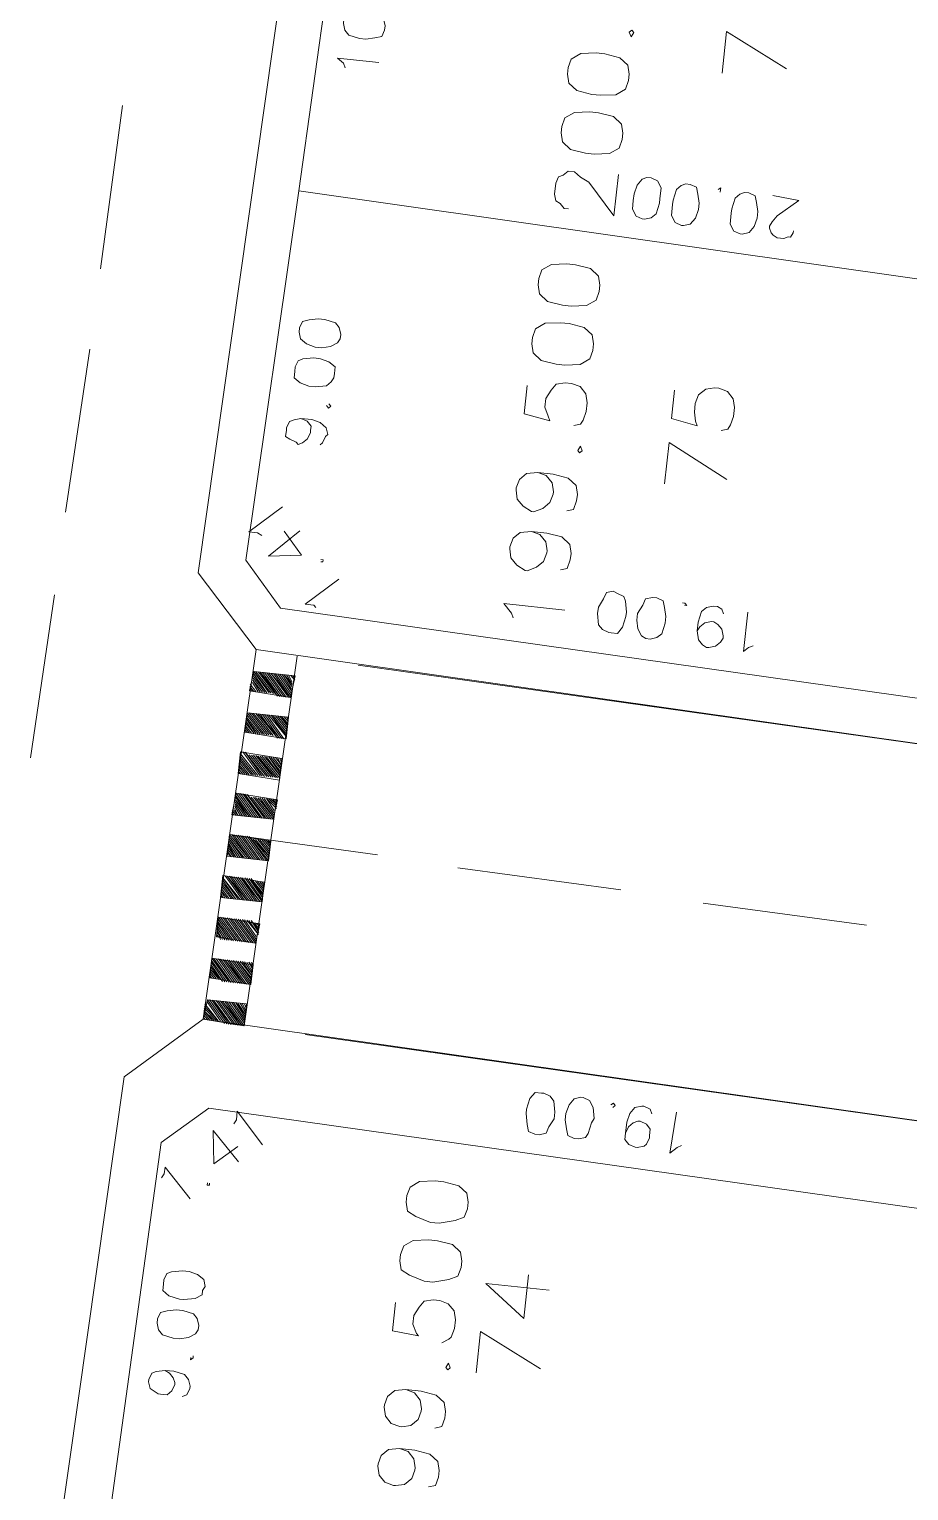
# Model space of a CAD drawing. Header units: metres. Extents: x -977055 to 805873, y -1033982 to 242021.
# Drawn here: x 2418.34 to 2439.65, y 792.56 to 827.98 of the extents above; entities that cross this region are included whole.
import ezdxf

# ---------------------------------------------------------------- set-up
doc = ezdxf.new("R2010")
doc.units = ezdxf.units.M
for name, color, linetype in [('PDF_acera', 7, 'Continuous'), ('PDF_areas por lote', 7, 'Continuous'), ('PDF_COTAS', 7, 'Continuous'), ('PDF_COTAS CONJUNTO', 7, 'Continuous'), ('PDF_linea de centro', 7, 'Continuous'), ('PDF_LOTES', 7, 'Continuous'), ('PDF_No. lotes', 7, 'Continuous'), ('PDF_PASO DE CEBRA', 7, 'Continuous')]:
    doc.layers.add(name, color=color, linetype=linetype)

# ---------------------------------------------------------------- blocks, each defined once
blk = doc.blocks.new('CALLE')
at = {"layer": 'PDF_acera', "lineweight": 9}
for points in [[(-202.620096, -50.252832), (-201.265344, -48.982752), (-200.206944, -17.865792), (-201.477024, -16.468704), (-297.368064, -13.208832), (-298.722816, -14.478912), (-299.781216, -45.595872), (-298.511136, -46.950624)], [(-135.305856, -20.1096), (-136.575936, -18.712512), (-191.655072, -16.849728), (-193.009824, -18.119808), (-194.068224, -49.236768), (-192.798144, -50.59152), (-137.719008, -52.454304), (-136.364256, -51.184224)]]:
    blk.add_lwpolyline(points, close=True, dxfattribs=at)
at = {"layer": 'PDF_areas por lote', "lineweight": 9}
for points in [[(-208.039104, -22.522752), (-208.08144, -22.692096), (-208.208448, -22.819104), (-208.377792, -22.86144), (-208.420128, -22.86144), (-208.589472, -22.819104), (-208.71648, -22.692096), (-208.758816, -22.522752), (-208.758816, -22.480416), (-208.71648, -22.311072), (-208.589472, -22.184064), (-208.420128, -22.141728), (-208.377792, -22.141728), (-208.208448, -22.184064), (-208.08144, -22.311072), (-208.039104, -22.522752), (-208.039104, -22.819104), (-208.08144, -23.115456), (-208.208448, -23.2848), (-208.377792, -23.327136), (-208.5048, -23.327136), (-208.674144, -23.2848), (-208.71648, -23.157792)], [(-206.896032, -22.522752), (-206.938368, -22.692096), (-207.065376, -22.819104), (-207.23472, -22.86144), (-207.277056, -22.86144), (-207.4464, -22.819104), (-207.573408, -22.692096), (-207.615744, -22.522752), (-207.615744, -22.480416), (-207.573408, -22.311072), (-207.4464, -22.184064), (-207.277056, -22.141728), (-207.23472, -22.141728), (-207.065376, -22.184064), (-206.938368, -22.311072), (-206.896032, -22.522752), (-206.896032, -22.819104), (-206.938368, -23.115456), (-207.065376, -23.2848), (-207.23472, -23.327136), (-207.361728, -23.327136), (-207.531072, -23.2848), (-207.573408, -23.157792)], [(-205.244928, -22.141728), (-205.795296, -22.141728), (-205.837632, -22.64976), (-205.795296, -22.607424), (-205.625952, -22.522752), (-205.456608, -22.522752), (-205.287264, -22.607424), (-205.160256, -22.692096), (-205.11792, -22.86144), (-205.11792, -22.988448), (-205.160256, -23.157792), (-205.287264, -23.2848), (-205.456608, -23.327136), (-205.625952, -23.327136), (-205.795296, -23.2848), (-205.837632, -23.242464), (-205.922304, -23.115456)], [(-191.866752, -22.988448), (-191.78208, -22.946112), (-191.612736, -22.776768), (-191.612736, -23.962176)], [(-190.173312, -23.157792), (-190.215648, -23.327136), (-190.342656, -23.454144), (-190.512, -23.49648), (-190.554336, -23.49648), (-190.72368, -23.454144), (-190.850688, -23.327136), (-190.93536, -23.157792), (-190.93536, -23.115456), (-190.850688, -22.946112), (-190.72368, -22.819104), (-190.554336, -22.776768), (-190.512, -22.776768), (-190.342656, -22.819104), (-190.215648, -22.946112), (-190.173312, -23.157792), (-190.173312, -23.454144), (-190.215648, -23.750496), (-190.342656, -23.91984), (-190.512, -23.962176), (-190.639008, -23.962176), (-190.808352, -23.91984), (-190.850688, -23.792832)], [(-189.03024, -23.157792), (-189.072576, -23.327136), (-189.199584, -23.454144), (-189.368928, -23.49648), (-189.411264, -23.49648), (-189.580608, -23.454144), (-189.707616, -23.327136), (-189.792288, -23.157792), (-189.792288, -23.115456), (-189.707616, -22.946112), (-189.580608, -22.819104), (-189.411264, -22.776768), (-189.368928, -22.776768), (-189.199584, -22.819104), (-189.072576, -22.946112), (-189.03024, -23.157792), (-189.03024, -23.454144), (-189.072576, -23.750496), (-189.199584, -23.91984), (-189.368928, -23.962176), (-189.495936, -23.962176), (-189.66528, -23.91984), (-189.707616, -23.792832)], [(-187.379136, -22.776768), (-187.929504, -22.776768), (-188.014176, -23.2848), (-187.929504, -23.242464), (-187.76016, -23.157792), (-187.590816, -23.157792), (-187.421472, -23.242464), (-187.294464, -23.327136), (-187.252128, -23.49648), (-187.252128, -23.623488), (-187.294464, -23.792832), (-187.421472, -23.91984), (-187.590816, -23.962176), (-187.76016, -23.962176), (-187.929504, -23.91984), (-188.014176, -23.877504), (-188.056512, -23.750496)], [(-183.907584, -23.200128), (-183.907584, -23.115456), (-183.822912, -23.030784), (-183.780576, -22.946112), (-183.653568, -22.903776), (-183.441888, -22.903776), (-183.31488, -22.946112), (-183.272544, -23.030784), (-183.187872, -23.115456), (-183.187872, -23.242464), (-183.272544, -23.369472), (-183.357216, -23.538816), (-183.94992, -24.089184), (-183.145536, -24.089184)]]:
    blk.add_lwpolyline(points, dxfattribs=at)
for points in [[(-204.440544, -22.141728), (-204.609888, -22.184064), (-204.69456, -22.353408), (-204.779232, -22.64976), (-204.779232, -22.819104), (-204.69456, -23.115456), (-204.609888, -23.2848), (-204.440544, -23.327136), (-204.313536, -23.327136), (-204.144192, -23.2848), (-204.017184, -23.115456), (-203.974848, -22.819104), (-203.974848, -22.64976), (-204.017184, -22.353408), (-204.144192, -22.184064), (-204.313536, -22.141728)], [(-203.297472, -22.141728), (-203.466816, -22.184064), (-203.551488, -22.353408), (-203.63616, -22.64976), (-203.63616, -22.819104), (-203.551488, -23.115456), (-203.466816, -23.2848), (-203.297472, -23.327136), (-203.170464, -23.327136), (-203.00112, -23.2848), (-202.874112, -23.115456), (-202.831776, -22.819104), (-202.831776, -22.64976), (-202.874112, -22.353408), (-203.00112, -22.184064), (-203.170464, -22.141728)], [(-186.574752, -22.776768), (-186.744096, -22.819104), (-186.871104, -22.988448), (-186.91344, -23.2848), (-186.91344, -23.454144), (-186.871104, -23.750496), (-186.744096, -23.91984), (-186.574752, -23.962176), (-186.447744, -23.962176), (-186.2784, -23.91984), (-186.151392, -23.750496), (-186.109056, -23.454144), (-186.109056, -23.2848), (-186.151392, -22.988448), (-186.2784, -22.819104), (-186.447744, -22.776768)], [(-185.43168, -22.776768), (-185.601024, -22.819104), (-185.728032, -22.988448), (-185.770368, -23.2848), (-185.770368, -23.454144), (-185.728032, -23.750496), (-185.601024, -23.91984), (-185.43168, -23.962176), (-185.304672, -23.962176), (-185.135328, -23.91984), (-185.00832, -23.750496), (-184.965984, -23.454144), (-184.965984, -23.2848), (-185.00832, -22.988448), (-185.135328, -22.819104), (-185.304672, -22.776768)], [(-182.46816, -22.903776), (-182.637504, -22.946112), (-182.764512, -23.115456), (-182.806848, -23.411808), (-182.806848, -23.581152), (-182.764512, -23.877504), (-182.637504, -24.046848), (-182.46816, -24.089184), (-182.341152, -24.089184), (-182.171808, -24.046848), (-182.0448, -23.877504), (-182.002464, -23.581152), (-182.002464, -23.411808), (-182.0448, -23.115456), (-182.171808, -22.946112), (-182.341152, -22.903776)], [(-181.325088, -22.903776), (-181.494432, -22.946112), (-181.62144, -23.115456), (-181.663776, -23.411808), (-181.663776, -23.581152), (-181.62144, -23.877504), (-181.494432, -24.046848), (-181.325088, -24.089184), (-181.19808, -24.089184), (-181.028736, -24.046848), (-180.901728, -23.877504), (-180.859392, -23.581152), (-180.859392, -23.411808), (-180.901728, -23.115456), (-181.028736, -22.946112), (-181.19808, -22.903776)], [(-206.388, -23.242464), (-206.430336, -23.2848), (-206.388, -23.327136), (-206.303328, -23.2848)], [(-188.522208, -23.877504), (-188.564544, -23.91984), (-188.522208, -23.962176), (-188.437536, -23.91984)], [(-180.393696, -24.004512), (-180.478368, -24.046848), (-180.393696, -24.089184), (-180.35136, -24.046848)]]:
    blk.add_lwpolyline(points, close=True, dxfattribs=at)
at = {"layer": 'PDF_COTAS', "lineweight": 9}
for points in [[(-203.339808, -17.400096), (-203.255136, -17.442432), (-203.128128, -17.442432), (-203.678496, -17.9928)], [(-207.02304, -17.865792), (-207.065376, -17.950464), (-207.150048, -18.035136), (-207.23472, -18.077472), (-207.277056, -18.077472), (-207.404064, -18.035136), (-207.488736, -17.950464), (-207.488736, -17.823456), (-207.488736, -17.78112), (-207.4464, -17.696448), (-207.404064, -17.611776), (-207.277056, -17.56944), (-207.23472, -17.56944), (-207.107712, -17.611776), (-207.065376, -17.696448), (-207.02304, -17.865792), (-207.02304, -18.035136), (-207.065376, -18.246816), (-207.150048, -18.331488), (-207.277056, -18.373824), (-207.319392, -18.373824), (-207.4464, -18.331488), (-207.488736, -18.246816)], [(-190.808352, -17.9928), (-190.766016, -17.908128), (-190.766016, -17.738784), (-190.215648, -18.331488)], [(-203.339808, -18.289152), (-203.382144, -18.289152), (-203.382144, -18.331488), (-203.339808, -18.331488)], [(-202.874112, -18.83952), (-202.323744, -18.289152), (-202.958784, -18.373824), (-202.57776, -18.797184)], [(-190.639008, -18.712512), (-191.189376, -18.162144), (-191.104704, -18.797184), (-190.681344, -18.41616)], [(-188.479872, -18.500832), (-188.522208, -18.62784), (-188.60688, -18.712512), (-188.691552, -18.712512), (-188.733888, -18.712512), (-188.860896, -18.670176), (-188.945568, -18.585504), (-188.987904, -18.500832), (-188.945568, -18.458496), (-188.903232, -18.331488), (-188.860896, -18.246816), (-188.733888, -18.246816), (-188.691552, -18.246816), (-188.564544, -18.289152), (-188.522208, -18.373824), (-188.479872, -18.500832), (-188.479872, -18.712512), (-188.522208, -18.881856), (-188.60688, -19.008864), (-188.733888, -19.0512), (-188.776224, -19.008864), (-188.903232, -18.966528), (-188.945568, -18.924192)], [(-206.726688, -18.331488), (-206.769024, -18.331488), (-206.726688, -18.373824), (-206.684352, -18.373824)], [(-181.663776, -18.62784), (-181.579104, -18.585504), (-181.494432, -18.458496), (-181.494432, -19.26288)], [(-202.1544, -18.670176), (-202.069728, -18.712512), (-201.900384, -18.712512), (-202.493088, -19.26288)], [(-192.078432, -19.178208), (-192.036096, -19.135872), (-192.036096, -18.966528), (-191.485728, -19.559232)], [(-188.18352, -18.966528), (-188.225856, -19.008864), (-188.18352, -19.0512), (-188.141184, -19.008864)], [(-191.189376, -19.178208), (-191.189376, -19.220544), (-191.14704, -19.220544), (-191.14704, -19.178208)], [(-201.053664, -25.909632), (-201.011328, -25.951968), (-200.968992, -25.909632), (-201.011328, -25.867296)], [(-201.51936, -26.205984), (-201.392352, -26.24832), (-201.30768, -26.332992), (-201.265344, -26.417664), (-201.265344, -26.46), (-201.30768, -26.587008), (-201.392352, -26.67168), (-201.51936, -26.67168), (-201.561696, -26.67168), (-201.688704, -26.629344), (-201.73104, -26.587008), (-201.773376, -26.46), (-201.773376, -26.417664), (-201.73104, -26.290656), (-201.646368, -26.205984), (-201.51936, -26.205984), (-201.30768, -26.205984), (-201.138336, -26.24832), (-201.011328, -26.332992), (-200.968992, -26.46), (-200.968992, -26.502336), (-201.011328, -26.629344), (-201.096, -26.67168)], [(-191.274048, -26.24832), (-191.274048, -26.290656), (-191.231712, -26.24832), (-191.231712, -26.205984)], [(-191.739744, -26.544672), (-191.655072, -26.587008), (-191.5704, -26.67168), (-191.528064, -26.798688), (-191.528064, -26.841024), (-191.5704, -26.925696), (-191.655072, -27.010368), (-191.78208, -27.052704), (-191.824416, -27.052704), (-191.909088, -27.010368), (-191.99376, -26.925696), (-192.036096, -26.798688), (-192.036096, -26.756352), (-191.99376, -26.67168), (-191.909088, -26.587008), (-191.739744, -26.544672), (-191.5704, -26.544672), (-191.35872, -26.587008), (-191.274048, -26.67168), (-191.231712, -26.798688), (-191.231712, -26.88336), (-191.274048, -26.968032), (-191.35872, -27.010368)], [(-201.646368, -27.30672), (-201.688704, -27.222048), (-201.815712, -27.09504), (-201.011328, -27.137376)], [(-191.909088, -27.645408), (-191.951424, -27.560736), (-192.036096, -27.476064), (-191.274048, -27.476064)]]:
    blk.add_lwpolyline(points, dxfattribs=at)
for points in [[(-206.133984, -17.611776), (-206.260992, -17.654112), (-206.345664, -17.738784), (-206.388, -17.950464), (-206.388, -18.077472), (-206.345664, -18.246816), (-206.260992, -18.373824), (-206.17632, -18.41616), (-206.091648, -18.41616), (-205.96464, -18.373824), (-205.879968, -18.289152), (-205.837632, -18.077472), (-205.837632, -17.950464), (-205.879968, -17.78112), (-205.922304, -17.654112), (-206.049312, -17.611776)], [(-205.371936, -17.654112), (-205.498944, -17.654112), (-205.583616, -17.78112), (-205.625952, -17.9928), (-205.625952, -18.077472), (-205.583616, -18.289152), (-205.498944, -18.41616), (-205.414272, -18.41616), (-205.3296, -18.458496), (-205.202592, -18.41616), (-205.11792, -18.289152), (-205.075584, -18.119808), (-205.075584, -17.9928), (-205.11792, -17.78112), (-205.160256, -17.696448), (-205.287264, -17.654112)], [(-187.590816, -18.289152), (-187.717824, -18.289152), (-187.802496, -18.41616), (-187.844832, -18.585504), (-187.844832, -18.712512), (-187.802496, -18.924192), (-187.717824, -19.008864), (-187.633152, -19.0512), (-187.54848, -19.0512), (-187.421472, -19.0512), (-187.3368, -18.924192), (-187.294464, -18.754848), (-187.294464, -18.62784), (-187.3368, -18.41616), (-187.379136, -18.331488), (-187.506144, -18.289152)], [(-186.828768, -18.289152), (-186.955776, -18.331488), (-187.040448, -18.458496), (-187.082784, -18.62784), (-187.082784, -18.754848), (-187.040448, -18.924192), (-186.955776, -19.0512), (-186.871104, -19.093536), (-186.786432, -19.093536), (-186.659424, -19.0512), (-186.574752, -18.966528), (-186.532416, -18.754848), (-186.532416, -18.62784), (-186.574752, -18.458496), (-186.617088, -18.331488), (-186.744096, -18.289152)], [(-180.817056, -18.500832), (-180.944064, -18.543168), (-181.028736, -18.62784), (-181.071072, -18.83952), (-181.071072, -18.966528), (-181.028736, -19.135872), (-180.9864, -19.26288), (-180.859392, -19.305216), (-180.77472, -19.305216), (-180.647712, -19.26288), (-180.56304, -19.135872), (-180.520704, -18.966528), (-180.520704, -18.83952), (-180.56304, -18.670176), (-180.647712, -18.543168), (-180.732384, -18.500832)], [(-201.73104, -24.55488), (-201.688704, -24.681888), (-201.561696, -24.724224), (-201.392352, -24.808896), (-201.265344, -24.808896), (-201.053664, -24.76656), (-200.968992, -24.681888), (-200.926656, -24.55488), (-200.926656, -24.512544), (-200.926656, -24.385536), (-201.053664, -24.300864), (-201.265344, -24.258528), (-201.350016, -24.258528), (-201.561696, -24.300864), (-201.688704, -24.3432), (-201.73104, -24.470208)], [(-183.94992, -24.681888), (-183.907584, -24.808896), (-183.822912, -24.893568), (-183.611232, -24.935904), (-183.52656, -24.935904), (-183.31488, -24.935904), (-183.187872, -24.851232), (-183.145536, -24.724224), (-183.145536, -24.639552), (-183.187872, -24.55488), (-183.31488, -24.470208), (-183.484224, -24.427872), (-183.611232, -24.427872), (-183.780576, -24.427872), (-183.907584, -24.512544), (-183.94992, -24.639552)], [(-183.94992, -24.681888), (-183.907584, -24.808896), (-183.822912, -24.893568), (-183.611232, -24.935904), (-183.52656, -24.935904), (-183.31488, -24.935904), (-183.187872, -24.851232), (-183.145536, -24.724224), (-183.145536, -24.639552), (-183.187872, -24.55488), (-183.31488, -24.470208), (-183.484224, -24.427872), (-183.611232, -24.427872), (-183.780576, -24.427872), (-183.907584, -24.512544), (-183.94992, -24.639552)], [(-191.951424, -24.893568), (-191.951424, -25.020576), (-191.824416, -25.105248), (-191.612736, -25.147584), (-191.528064, -25.147584), (-191.316384, -25.105248), (-191.231712, -25.062912), (-191.189376, -24.935904), (-191.14704, -24.851232), (-191.189376, -24.724224), (-191.316384, -24.681888), (-191.485728, -24.597216), (-191.612736, -24.597216), (-191.824416, -24.639552), (-191.909088, -24.724224), (-191.951424, -24.851232)], [(-201.73104, -25.316928), (-201.688704, -25.443936), (-201.604032, -25.486272), (-201.392352, -25.528608), (-201.30768, -25.570944), (-201.096, -25.528608), (-200.968992, -25.443936), (-200.926656, -25.316928), (-200.926656, -25.274592), (-200.968992, -25.147584), (-201.096, -25.062912), (-201.265344, -25.020576), (-201.392352, -25.020576), (-201.561696, -25.062912), (-201.688704, -25.105248), (-201.73104, -25.232256)], [(-191.99376, -25.655616), (-191.951424, -25.782624), (-191.866752, -25.867296), (-191.655072, -25.909632), (-191.528064, -25.909632), (-191.35872, -25.867296), (-191.231712, -25.82496), (-191.189376, -25.697952), (-191.189376, -25.61328), (-191.231712, -25.486272), (-191.35872, -25.443936), (-191.528064, -25.359264), (-191.655072, -25.359264), (-191.824416, -25.4016), (-191.951424, -25.486272), (-191.99376, -25.570944)], [(-183.992256, -25.443936), (-183.94992, -25.570944), (-183.822912, -25.655616), (-183.653568, -25.697952), (-183.52656, -25.697952), (-183.357216, -25.655616), (-183.230208, -25.61328), (-183.187872, -25.486272), (-183.187872, -25.4016), (-183.230208, -25.316928), (-183.31488, -25.232256), (-183.52656, -25.18992), (-183.611232, -25.18992), (-183.822912, -25.18992), (-183.94992, -25.274592), (-183.992256, -25.4016)], [(-183.992256, -25.443936), (-183.94992, -25.570944), (-183.822912, -25.655616), (-183.653568, -25.697952), (-183.52656, -25.697952), (-183.357216, -25.655616), (-183.230208, -25.61328), (-183.187872, -25.486272), (-183.187872, -25.4016), (-183.230208, -25.316928), (-183.31488, -25.232256), (-183.52656, -25.18992), (-183.611232, -25.18992), (-183.822912, -25.18992), (-183.94992, -25.274592), (-183.992256, -25.4016)], [(-183.230208, -26.03664), (-183.187872, -26.078976), (-183.230208, -26.078976), (-183.272544, -26.078976), (-183.230208, -26.078976), (-183.187872, -26.078976)], [(-184.034592, -26.587008), (-183.992256, -26.714016), (-183.865248, -26.798688), (-183.695904, -26.841024), (-183.568896, -26.841024), (-183.399552, -26.798688), (-183.272544, -26.756352), (-183.230208, -26.629344), (-183.230208, -26.544672), (-183.272544, -26.46), (-183.357216, -26.375328), (-183.568896, -26.332992), (-183.653568, -26.332992), (-183.865248, -26.332992), (-183.992256, -26.417664), (-184.034592, -26.544672)], [(-184.034592, -26.587008), (-183.992256, -26.714016), (-183.865248, -26.798688), (-183.695904, -26.841024), (-183.568896, -26.841024), (-183.399552, -26.798688), (-183.272544, -26.756352), (-183.230208, -26.629344), (-183.230208, -26.544672), (-183.272544, -26.46), (-183.357216, -26.375328), (-183.568896, -26.332992), (-183.653568, -26.332992), (-183.865248, -26.332992), (-183.992256, -26.417664), (-184.034592, -26.544672)], [(-183.230208, -27.09504), (-183.272544, -27.603072), (-183.611232, -27.222048), (-183.73824, -27.137376), (-183.822912, -27.09504), (-183.865248, -27.09504), (-183.94992, -27.137376), (-183.992256, -27.179712), (-184.034592, -27.264384), (-184.034592, -27.391392), (-183.992256, -27.476064), (-183.992256, -27.5184), (-183.907584, -27.560736), (-183.865248, -27.560736), (-183.907584, -27.560736), (-183.992256, -27.5184), (-183.992256, -27.476064), (-184.034592, -27.391392), (-184.034592, -27.264384), (-183.992256, -27.179712), (-183.94992, -27.137376), (-183.865248, -27.09504), (-183.822912, -27.09504), (-183.73824, -27.137376), (-183.611232, -27.222048), (-183.272544, -27.603072)]]:
    blk.add_lwpolyline(points, close=True, dxfattribs=at)
at = {"layer": 'PDF_COTAS CONJUNTO', "lineweight": 9}
for points in [[(-200.291616, -19.855584), (-200.799648, -35.308224)], [(-193.094496, -20.1096), (-193.602528, -35.56224)]]:
    blk.add_lwpolyline(points, dxfattribs=at)
at = {"layer": 'PDF_linea de centro', "lineweight": 9}
for points in [[(-192.374784, -14.140224), (-195.549984, -14.013216)], [(-187.590816, -14.309568), (-190.766016, -14.18256)], [(-182.849184, -14.436576), (-186.024384, -14.351904)], [(-196.608384, -17.9928), (-196.693056, -20.871648)], [(-196.777728, -22.43808), (-196.8624, -25.61328)], [(-196.947072, -27.222048), (-197.031744, -30.397248)]]:
    blk.add_lwpolyline(points, dxfattribs=at)
at = {"layer": 'PDF_LOTES', "lineweight": 20}
for points in [[(-210.40992, -33.064416), (-202.408416, -33.360768), (-201.900384, -18.162144), (-202.662432, -17.315424), (-209.859552, -17.103744)], [(-192.671136, -33.699456), (-184.669632, -33.995808), (-184.119264, -17.9928), (-191.316384, -17.738784), (-192.163104, -18.500832)], [(-184.669632, -33.995808), (-176.668128, -34.249824), (-176.11776, -18.246816), (-184.119264, -17.9928)]]:
    blk.add_lwpolyline(points, close=True, dxfattribs=at)
at = {"layer": 'PDF_No. lotes', "lineweight": 20}
for points in [[(-206.218656, -25.062912), (-205.625952, -23.835168), (-206.430336, -23.835168)], [(-204.69456, -25.062912), (-204.69456, -23.835168), (-205.287264, -24.639552), (-204.440544, -24.639552)], [(-188.776224, -26.798688), (-188.18352, -25.61328), (-188.987904, -25.61328)], [(-187.167456, -25.61328), (-187.717824, -25.61328), (-187.802496, -26.121312), (-187.717824, -26.078976), (-187.54848, -26.03664), (-187.379136, -26.03664), (-187.209792, -26.078976), (-187.082784, -26.205984), (-187.040448, -26.375328), (-187.040448, -26.46), (-187.082784, -26.629344), (-187.209792, -26.756352), (-187.379136, -26.798688), (-187.54848, -26.798688), (-187.717824, -26.756352), (-187.802496, -26.714016), (-187.844832, -26.587008)], [(-180.77472, -27.09504), (-180.182016, -25.867296), (-180.9864, -25.867296)]]:
    blk.add_lwpolyline(points, dxfattribs=at)
at = {"layer": 'PDF_PASO DE CEBRA', "lineweight": 9}
for points in [[(-200.24928, -18.670176), (-199.82592, -18.670176), (-199.82592, -17.908128), (-200.206944, -17.865792)], [(-199.444896, -18.712512), (-199.063872, -18.712512), (-199.021536, -17.908128), (-199.40256, -17.908128)], [(-198.640512, -18.712512), (-198.259488, -18.754848), (-198.217152, -17.950464), (-198.598176, -17.950464)], [(-197.836128, -18.754848), (-197.455104, -18.754848), (-197.412768, -17.950464), (-197.836128, -17.950464)], [(-197.031744, -18.797184), (-196.65072, -18.797184), (-196.608384, -17.9928), (-197.031744, -17.9928)], [(-196.22736, -18.797184), (-195.846336, -18.83952), (-195.804, -18.035136), (-196.22736, -17.9928)], [(-195.465312, -18.83952), (-195.041952, -18.83952), (-194.999616, -18.035136), (-195.422976, -18.035136)], [(-194.660928, -18.881856), (-194.237568, -18.881856), (-194.237568, -18.077472), (-194.618592, -18.077472)], [(-193.856544, -18.881856), (-193.433184, -18.924192), (-193.433184, -18.119808), (-193.814208, -18.077472)]]:
    blk.add_lwpolyline(points, close=True, dxfattribs=at)
for points in [[(-200.206944, -18.246816), (-199.82592, -17.908128), (-200.24928, -18.289152)], [(-200.24928, -18.331488), (-199.82592, -17.950464)], [(-200.24928, -18.373824), (-199.82592, -17.9928), (-200.24928, -18.41616), (-199.82592, -18.035136)], [(-200.164608, -17.865792), (-200.206944, -17.908128), (-200.206944, -17.865792), (-193.009824, -18.119808)], [(-200.206944, -17.950464), (-200.122272, -17.865792)], [(-200.206944, -17.9928), (-200.079936, -17.865792)], [(-200.206944, -18.035136), (-200.0376, -17.865792), (-200.206944, -18.077472)], [(-200.206944, -18.119808), (-199.995264, -17.865792)], [(-199.952928, -17.865792), (-200.206944, -18.162144), (-199.910592, -17.865792)], [(-200.206944, -18.20448), (-199.868256, -17.908128)], [(-199.444896, -18.162144), (-199.148544, -17.908128)], [(-199.444896, -18.20448), (-199.106208, -17.908128)], [(-199.444896, -18.246816), (-199.063872, -17.908128)], [(-199.444896, -18.289152), (-199.021536, -17.908128), (-199.444896, -18.331488), (-199.021536, -17.950464)], [(-199.444896, -18.373824), (-199.021536, -17.9928)], [(-199.444896, -18.41616), (-199.021536, -18.035136)], [(-199.40256, -17.908128), (-199.40256, -17.908128)], [(-199.40256, -17.950464), (-199.360224, -17.908128)], [(-199.40256, -17.9928), (-199.317888, -17.908128)], [(-199.40256, -18.035136), (-199.275552, -17.908128)], [(-199.40256, -18.077472), (-199.233216, -17.908128), (-199.40256, -18.119808), (-199.19088, -17.908128)], [(-198.640512, -18.035136), (-198.471168, -17.950464), (-198.640512, -18.077472)], [(-198.640512, -18.119808), (-198.428832, -17.950464)], [(-198.640512, -18.162144), (-198.386496, -17.950464)], [(-198.640512, -18.20448), (-198.34416, -17.950464)], [(-198.640512, -18.246816), (-198.301824, -17.950464)], [(-198.640512, -18.289152), (-198.259488, -17.950464), (-198.640512, -18.289152)], [(-198.640512, -18.331488), (-198.217152, -17.950464)], [(-198.640512, -18.373824), (-198.217152, -17.9928)], [(-198.640512, -18.41616), (-198.217152, -18.035136)], [(-198.598176, -17.950464), (-198.598176, -17.950464)], [(-198.598176, -17.9928), (-198.55584, -17.950464)], [(-198.598176, -18.035136), (-198.513504, -17.950464)], [(-197.793792, -17.950464), (-197.836128, -17.9928), (-197.751456, -17.950464)], [(-197.836128, -18.035136), (-197.70912, -17.950464), (-197.836128, -18.077472)], [(-197.836128, -18.119808), (-197.666784, -17.950464)], [(-197.836128, -18.162144), (-197.624448, -17.950464)], [(-197.836128, -18.20448), (-197.582112, -17.950464)], [(-197.539776, -17.950464), (-197.836128, -18.246816), (-197.49744, -17.950464)], [(-197.836128, -18.289152), (-197.455104, -17.950464), (-197.836128, -18.331488)], [(-197.836128, -18.373824), (-197.412768, -17.9928)], [(-197.836128, -18.41616), (-197.412768, -18.035136), (-197.836128, -18.458496), (-197.412768, -18.077472)], [(-197.031744, -17.9928), (-196.989408, -17.9928)], [(-197.031744, -18.035136), (-196.947072, -17.9928), (-197.031744, -18.077472)], [(-197.031744, -18.119808), (-196.904736, -17.9928)], [(-196.8624, -17.9928), (-197.031744, -18.162144), (-196.820064, -17.9928)], [(-197.031744, -18.20448), (-196.777728, -17.9928)], [(-197.031744, -18.246816), (-196.735392, -17.9928)], [(-197.031744, -18.289152), (-196.693056, -17.9928), (-197.031744, -18.331488)], [(-197.031744, -18.373824), (-196.65072, -17.9928)], [(-196.608384, -17.9928), (-197.031744, -18.41616), (-196.608384, -18.035136)], [(-196.22736, -18.035136), (-196.185024, -17.9928)], [(-196.22736, -18.077472), (-196.142688, -17.9928)], [(-196.142688, -18.035136), (-196.22736, -18.119808), (-196.100352, -18.035136)], [(-196.22736, -18.162144), (-196.058016, -18.035136)], [(-196.22736, -18.20448), (-196.01568, -18.035136)], [(-196.22736, -18.246816), (-195.973344, -18.035136)], [(-196.22736, -18.289152), (-195.931008, -18.035136), (-196.22736, -18.331488), (-195.888672, -18.035136)], [(-196.22736, -18.373824), (-195.846336, -18.035136)], [(-196.22736, -18.41616), (-195.804, -18.035136)], [(-195.422976, -18.035136), (-195.38064, -18.035136), (-195.422976, -18.077472)], [(-195.422976, -18.119808), (-195.338304, -18.035136)], [(-195.422976, -18.162144), (-195.295968, -18.035136)], [(-195.422976, -18.20448), (-195.253632, -18.035136)], [(-195.422976, -18.246816), (-195.211296, -18.035136)], [(-195.422976, -18.289152), (-195.16896, -18.035136), (-195.422976, -18.289152)], [(-195.422976, -18.331488), (-195.126624, -18.035136)], [(-195.422976, -18.373824), (-195.084288, -18.035136)], [(-195.422976, -18.41616), (-195.041952, -18.035136)], [(-200.24928, -18.458496), (-199.82592, -18.077472)], [(-200.24928, -18.500832), (-199.82592, -18.119808)], [(-200.24928, -18.543168), (-199.82592, -18.162144)], [(-200.24928, -18.585504), (-199.82592, -18.20448), (-200.24928, -18.62784), (-199.82592, -18.246816)], [(-199.82592, -18.289152), (-200.24928, -18.670176), (-193.05216, -18.924192)], [(-199.444896, -18.458496), (-199.021536, -18.077472)], [(-199.444896, -18.500832), (-199.021536, -18.119808)], [(-199.444896, -18.543168), (-199.021536, -18.162144), (-199.444896, -18.585504), (-199.021536, -18.20448)], [(-199.444896, -18.62784), (-199.021536, -18.246816)], [(-199.444896, -18.670176), (-199.021536, -18.289152)], [(-198.640512, -18.458496), (-198.217152, -18.077472)], [(-198.640512, -18.500832), (-198.217152, -18.119808), (-198.640512, -18.500832)], [(-198.640512, -18.543168), (-198.217152, -18.162144)], [(-198.640512, -18.585504), (-198.217152, -18.20448)], [(-198.640512, -18.62784), (-198.217152, -18.246816)], [(-198.640512, -18.670176), (-198.217152, -18.289152)], [(-197.836128, -18.500832), (-197.412768, -18.119808)], [(-197.836128, -18.543168), (-197.412768, -18.162144)], [(-197.836128, -18.585504), (-197.412768, -18.20448)], [(-197.836128, -18.62784), (-197.412768, -18.246816)], [(-197.836128, -18.670176), (-197.412768, -18.289152), (-197.836128, -18.712512), (-197.412768, -18.331488)], [(-197.031744, -18.458496), (-196.608384, -18.077472)], [(-197.031744, -18.500832), (-196.608384, -18.119808)], [(-197.031744, -18.543168), (-196.608384, -18.162144)], [(-197.031744, -18.585504), (-196.608384, -18.20448)], [(-197.031744, -18.62784), (-196.608384, -18.246816), (-197.031744, -18.62784)], [(-197.031744, -18.670176), (-196.608384, -18.289152)], [(-196.22736, -18.458496), (-195.804, -18.077472)], [(-196.22736, -18.500832), (-195.804, -18.119808)], [(-196.22736, -18.543168), (-195.804, -18.162144), (-196.22736, -18.585504), (-195.804, -18.20448)], [(-196.22736, -18.62784), (-195.804, -18.246816)], [(-196.22736, -18.670176), (-195.846336, -18.289152)], [(-195.422976, -18.458496), (-194.999616, -18.077472)], [(-195.422976, -18.500832), (-194.999616, -18.119808), (-195.422976, -18.543168), (-195.041952, -18.162144)], [(-195.422976, -18.585504), (-195.041952, -18.20448)], [(-195.422976, -18.62784), (-195.041952, -18.246816)], [(-195.422976, -18.670176), (-195.041952, -18.289152)], [(-194.618592, -18.077472), (-194.618592, -18.077472)], [(-194.618592, -18.119808), (-194.576256, -18.077472)], [(-194.618592, -18.162144), (-194.53392, -18.077472)], [(-194.618592, -18.20448), (-194.491584, -18.077472)], [(-194.449248, -18.077472), (-194.618592, -18.246816), (-194.406912, -18.077472)], [(-194.618592, -18.289152), (-194.364576, -18.077472), (-194.618592, -18.331488)], [(-194.618592, -18.373824), (-194.32224, -18.077472)], [(-194.618592, -18.41616), (-194.279904, -18.077472)], [(-194.618592, -18.458496), (-194.237568, -18.077472), (-194.618592, -18.458496)], [(-194.618592, -18.500832), (-194.237568, -18.119808)], [(-194.618592, -18.543168), (-194.237568, -18.162144)], [(-194.618592, -18.585504), (-194.237568, -18.20448)], [(-194.618592, -18.62784), (-194.237568, -18.246816)], [(-194.618592, -18.670176), (-194.237568, -18.289152), (-194.618592, -18.712512)], [(-193.856544, -18.62784), (-193.433184, -18.246816), (-193.856544, -18.670176), (-193.433184, -18.289152)], [(-193.814208, -18.119808), (-193.814208, -18.077472)], [(-193.771872, -18.077472), (-193.814208, -18.162144), (-193.729536, -18.077472)], [(-193.814208, -18.20448), (-193.6872, -18.077472)], [(-193.814208, -18.246816), (-193.644864, -18.119808)], [(-193.814208, -18.289152), (-193.602528, -18.119808), (-193.814208, -18.331488)], [(-193.814208, -18.373824), (-193.560192, -18.119808)], [(-193.517856, -18.119808), (-193.814208, -18.41616), (-193.47552, -18.119808)], [(-193.814208, -18.458496), (-193.433184, -18.119808), (-193.814208, -18.500832)], [(-193.814208, -18.543168), (-193.433184, -18.162144)], [(-193.814208, -18.585504), (-193.433184, -18.20448)], [(-200.206944, -18.670176), (-199.82592, -18.331488)], [(-200.164608, -18.670176), (-199.82592, -18.373824)], [(-200.122272, -18.670176), (-199.82592, -18.41616)], [(-200.079936, -18.670176), (-199.82592, -18.458496), (-200.0376, -18.670176), (-199.82592, -18.500832)], [(-199.995264, -18.670176), (-199.82592, -18.543168)], [(-199.952928, -18.670176), (-199.82592, -18.585504)], [(-199.444896, -18.712512), (-199.021536, -18.331488)], [(-199.40256, -18.712512), (-199.021536, -18.373824)], [(-199.360224, -18.712512), (-199.021536, -18.41616), (-199.317888, -18.712512)], [(-199.021536, -18.458496), (-199.275552, -18.712512), (-199.021536, -18.500832)], [(-199.233216, -18.712512), (-199.021536, -18.543168)], [(-199.19088, -18.712512), (-199.021536, -18.585504)], [(-198.640512, -18.712512), (-198.217152, -18.331488), (-198.640512, -18.712512)], [(-198.598176, -18.712512), (-198.217152, -18.373824)], [(-198.55584, -18.712512), (-198.217152, -18.41616)], [(-198.513504, -18.712512), (-198.217152, -18.458496)], [(-198.217152, -18.500832), (-198.471168, -18.754848), (-198.217152, -18.543168)], [(-198.428832, -18.754848), (-198.217152, -18.585504), (-198.386496, -18.754848)], [(-197.836128, -18.754848), (-197.412768, -18.373824)], [(-197.793792, -18.754848), (-197.412768, -18.41616)], [(-197.751456, -18.754848), (-197.412768, -18.458496)], [(-197.412768, -18.500832), (-197.70912, -18.754848), (-197.455104, -18.500832)], [(-197.666784, -18.754848), (-197.455104, -18.543168)], [(-197.624448, -18.754848), (-197.455104, -18.585504)], [(-197.031744, -18.712512), (-196.608384, -18.331488)], [(-197.031744, -18.754848), (-196.608384, -18.373824)], [(-197.031744, -18.797184), (-196.65072, -18.41616)], [(-196.989408, -18.797184), (-196.65072, -18.458496), (-196.947072, -18.797184), (-196.65072, -18.500832)], [(-196.904736, -18.797184), (-196.65072, -18.543168)], [(-196.8624, -18.797184), (-196.65072, -18.585504)], [(-196.22736, -18.712512), (-195.846336, -18.331488)], [(-196.22736, -18.754848), (-195.846336, -18.373824)], [(-196.22736, -18.797184), (-195.846336, -18.41616), (-196.22736, -18.797184)], [(-195.846336, -18.458496), (-196.185024, -18.797184), (-195.846336, -18.500832)], [(-196.142688, -18.797184), (-195.846336, -18.543168)], [(-196.100352, -18.797184), (-195.846336, -18.585504)], [(-195.422976, -18.712512), (-195.041952, -18.331488), (-195.422976, -18.754848), (-195.041952, -18.373824)], [(-195.422976, -18.797184), (-195.041952, -18.41616)], [(-195.422976, -18.83952), (-195.041952, -18.458496)], [(-195.041952, -18.500832), (-195.38064, -18.83952), (-195.041952, -18.543168)], [(-195.338304, -18.83952), (-195.041952, -18.585504), (-195.295968, -18.83952)], [(-194.660928, -18.712512), (-194.237568, -18.331488)], [(-194.660928, -18.754848), (-194.237568, -18.373824)], [(-194.660928, -18.797184), (-194.237568, -18.41616)], [(-194.660928, -18.83952), (-194.237568, -18.458496)], [(-194.237568, -18.500832), (-194.618592, -18.881856), (-194.237568, -18.543168), (-194.576256, -18.881856)], [(-194.53392, -18.881856), (-194.237568, -18.585504)], [(-193.856544, -18.712512), (-193.433184, -18.331488)], [(-193.856544, -18.754848), (-193.433184, -18.373824)], [(-193.856544, -18.797184), (-193.433184, -18.41616)], [(-193.856544, -18.83952), (-193.433184, -18.458496), (-193.856544, -18.881856), (-193.433184, -18.500832)], [(-193.814208, -18.881856), (-193.433184, -18.543168)], [(-193.771872, -18.881856), (-193.433184, -18.585504)], [(-199.910592, -18.670176), (-199.82592, -18.62784)], [(-199.868256, -18.670176), (-199.82592, -18.670176)], [(-199.148544, -18.712512), (-199.021536, -18.62784), (-199.106208, -18.712512)], [(-199.063872, -18.712512), (-199.021536, -18.670176)], [(-198.34416, -18.754848), (-198.259488, -18.62784)], [(-198.301824, -18.754848), (-198.259488, -18.670176)], [(-198.259488, -18.754848), (-198.259488, -18.712512)], [(-197.582112, -18.754848), (-197.455104, -18.62784)], [(-197.539776, -18.754848), (-197.455104, -18.670176)], [(-197.455104, -18.712512), (-197.49744, -18.754848), (-197.455104, -18.754848)], [(-196.820064, -18.797184), (-196.65072, -18.62784)], [(-196.777728, -18.797184), (-196.65072, -18.670176)], [(-196.735392, -18.797184), (-196.65072, -18.712512), (-196.693056, -18.797184), (-196.65072, -18.754848)], [(-196.058016, -18.797184), (-195.846336, -18.62784), (-196.01568, -18.83952)], [(-195.973344, -18.83952), (-195.846336, -18.670176)], [(-195.846336, -18.712512), (-195.931008, -18.83952), (-195.846336, -18.754848)], [(-195.888672, -18.83952), (-195.846336, -18.797184)], [(-195.253632, -18.83952), (-195.041952, -18.62784)], [(-195.211296, -18.83952), (-195.041952, -18.670176)], [(-195.041952, -18.712512), (-195.16896, -18.83952), (-195.041952, -18.754848)], [(-195.126624, -18.83952), (-195.041952, -18.797184)], [(-195.084288, -18.83952), (-195.041952, -18.83952)], [(-194.491584, -18.881856), (-194.237568, -18.62784)], [(-194.449248, -18.881856), (-194.237568, -18.670176)], [(-194.237568, -18.712512), (-194.406912, -18.881856), (-194.237568, -18.754848), (-194.364576, -18.881856)], [(-194.32224, -18.881856), (-194.237568, -18.797184)], [(-194.279904, -18.881856), (-194.237568, -18.83952)], [(-193.729536, -18.881856), (-193.433184, -18.62784)], [(-193.6872, -18.881856), (-193.433184, -18.670176)], [(-193.644864, -18.881856), (-193.433184, -18.712512), (-193.602528, -18.881856), (-193.433184, -18.754848)], [(-193.560192, -18.881856), (-193.433184, -18.797184)], [(-193.517856, -18.924192), (-193.433184, -18.83952)], [(-193.47552, -18.924192), (-193.433184, -18.881856)]]:
    blk.add_lwpolyline(points, dxfattribs=at)

msp = doc.modelspace()

# ---------------------------------------------------------------- block references
at = {"xscale": 1.255773352820658, "yscale": 1.255773352820658, "zscale": 1.255773352820658, "rotation": 83.85573648860341}
msp.add_blockref('CALLE', (2427.15058, 1056.36283, 1015.371), dxfattribs=at)

doc.saveas('drawing.dxf')
